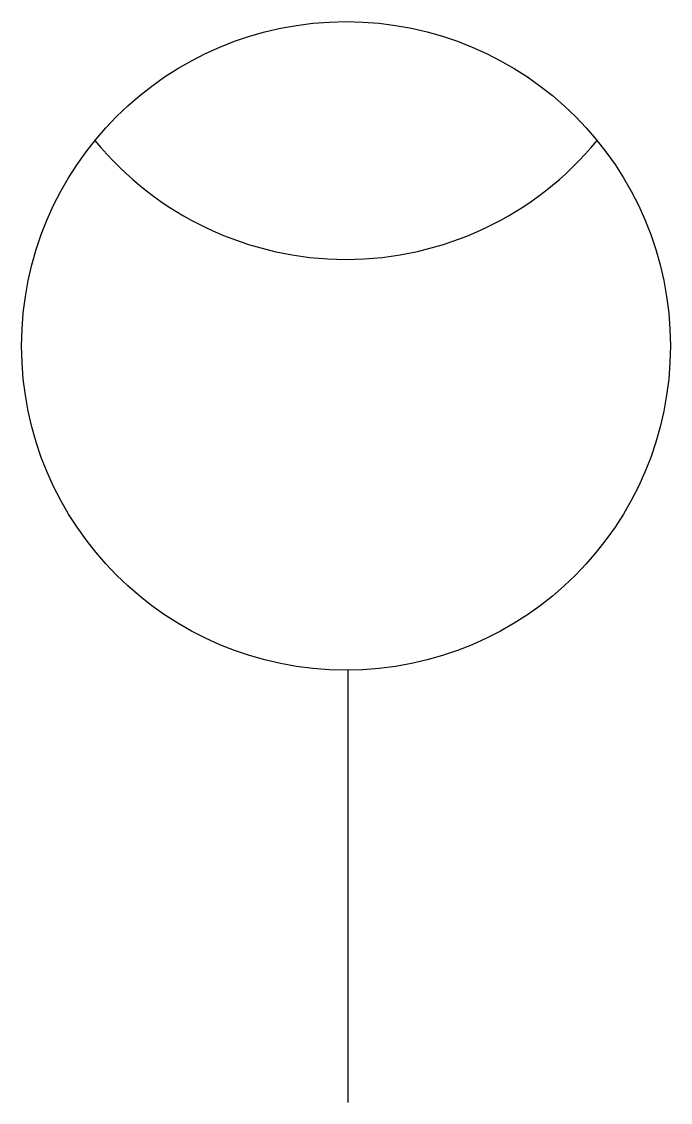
# Model space of a CAD drawing. Extents: x 396.3 to 403.8, y 132.9 to 145.4.
import ezdxf

# ---------------------------------------------------------------- set-up
doc = ezdxf.new("R2010")
doc.units = 0
doc.header["$LTSCALE"] = 5
doc.header["$MEASUREMENT"] = 0
doc.layers.add('11', color=1, linetype='CONTINUOUS')

msp = doc.modelspace()

# ---------------------------------------------------------------- linework, layer by layer
at = {"layer": '11'}
msp.add_line((400.05, 137.875), (400.05, 132.875), dxfattribs=at)
msp.add_circle((400.031, 141.623), 3.75, dxfattribs=at)
msp.add_arc((400.031, 146.373), 3.75, 219.2965, 320.7035, dxfattribs=at)

doc.saveas('drawing.dxf')
